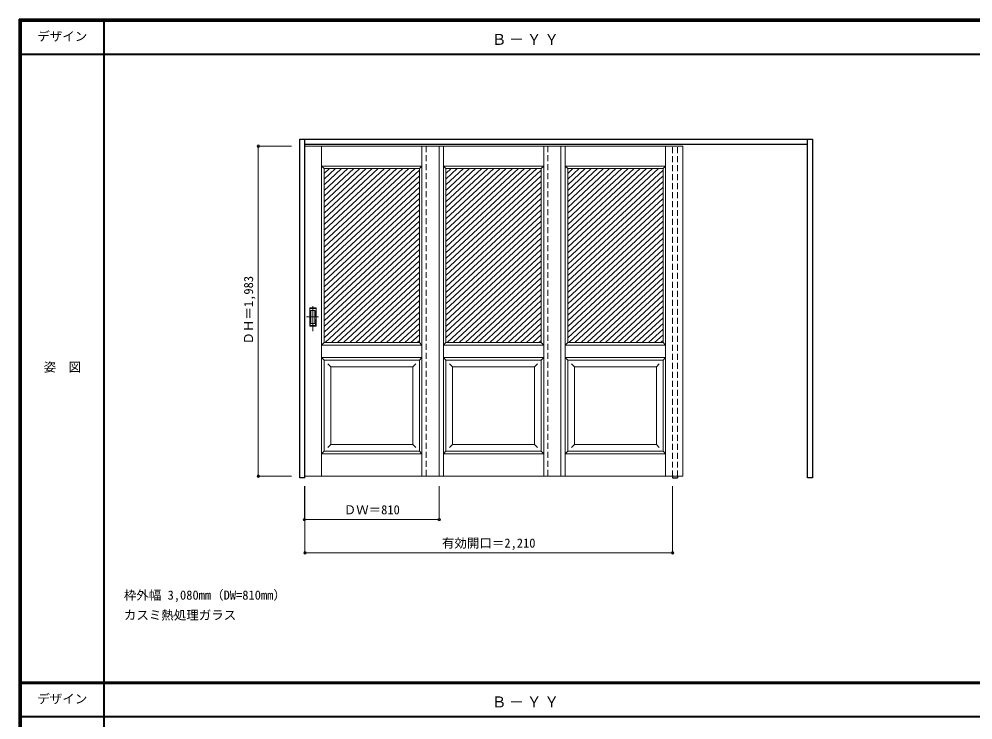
# Model space of a CAD drawing. Units: millimetres, scale not verified. Extents: x -6000 to 5700, y -4307 to 4175.
# Drawn here: x -6000 to -267, y -36 to 4175 of the extents above; entities that cross this region are included whole.
import ezdxf
from ezdxf.enums import TextEntityAlignment as Align

# ---------------------------------------------------------------- set-up
doc = ezdxf.new("R2010")
doc.units = ezdxf.units.MM
doc.header["$LTSCALE"] = 30
doc.header["$PDMODE"] = 32
doc.header["$PDSIZE"] = 15
doc.linetypes.add('CHAIN1', pattern=[8, 5, -1, 1, -1])
doc.linetypes.add('DASHED1', pattern=[1.8, 1.2, -0.6])
for name, color, linetype, lineweight in [('0-2_扉', 7, 'Continuous', 18), ('0-4_枠', 3, 'Continuous', 25), ('0-6_引手', 7, 'Continuous', 18), ('0-A_文字', 7, 'Continuous', 18), ('0-B_寸法', 7, 'Continuous', 9), ('0-C_ハッチ', 4, 'Continuous', 9), ('F-1_枠', 6, 'Continuous', 40)]:
    doc.layers.add(name, color=color, linetype=linetype, lineweight=lineweight)
doc.layers.add('F-A_文字', color=7, linetype='Continuous')
doc.styles.add('ＭＳ ゴシック', font='')
doc.styles.get('ＭＳ ゴシック').set_extended_font_data('MS Gothic')

msp = doc.modelspace()

# ---------------------------------------------------------------- linework, layer by layer
at = {"layer": '0-2_扉', "color": 4, "linetype": 'DASHED1', "lineweight": 9}
for p, q in [((-4285, 3411.5), (-4282, 3411.5)), ((-4285, 1428.5), (-4285, 3411.5)), ((-3553, 3411.5), (-3553, 1428.5)), ((-2821, 3411.5), (-2821, 1428.5)), ((-4282, 1428.5), (-4285, 1428.5))]:
    msp.add_line(p, q, dxfattribs=at)
at = {"layer": '0-2_扉'}
for p, q in [((-3475, 3411.5), (-4282, 3411.5)), ((-4181.5, 1428.5), (-4181.5, 3411.5)), ((-3578.5, 1428.5), (-3578.5, 3411.5)), ((-2743, 3411.5), (-3550, 3411.5)), ((-3475, 3411.5), (-3475, 1428.5)), ((-3449.5, 1428.5), (-3449.5, 3411.5)), ((-2846.5, 1428.5), (-2846.5, 3411.5)), ((-2011, 3411.5), (-2818, 3411.5)), ((-2743, 3411.5), (-2743, 1428.5)), ((-2717.5, 1428.5), (-2717.5, 3411.5)), ((-2114.5, 1428.5), (-2114.5, 3411.5)), ((-2011, 3411.5), (-2011, 1428.5)), ((-4166.5, 2231.5), (-4166.5, 3276.5)), ((-3593.5, 3276.5), (-4166.5, 3276.5)), ((-3578.5, 3291.5), (-3593.5, 3276.5)), ((-3593.5, 2362.74), (-3593.5, 3276.5)), ((-3434.5, 2231.5), (-3434.5, 3276.5)), ((-2861.5, 3276.5), (-3434.5, 3276.5)), ((-2846.5, 3291.5), (-2861.5, 3276.5)), ((-2861.5, 2362.74), (-2861.5, 3276.5)), ((-2702.5, 2231.5), (-2702.5, 3276.5)), ((-2129.5, 3276.5), (-2702.5, 3276.5)), ((-2114.5, 3291.5), (-2129.5, 3276.5)), ((-2129.5, 2362.74), (-2129.5, 3276.5)), ((-3593.69, 3093.5), (-3593.5, 3093.5)), ((-2861.69, 3093.5), (-2861.5, 3093.5)), ((-2129.69, 3093.5), (-2129.5, 3093.5)), ((-3593.5, 2231.5), (-3593.5, 2373.55)), ((-2861.5, 2231.5), (-2861.5, 2373.55)), ((-2129.5, 2231.5), (-2129.5, 2373.55)), ((-4166.5, 2231.5), (-3638.5, 2231.5)), ((-3593.5, 2231.5), (-3782.5, 2231.5)), ((-3578.5, 2216.5), (-3593.5, 2231.5)), ((-3434.5, 2231.5), (-2906.5, 2231.5)), ((-2861.5, 2231.5), (-3050.5, 2231.5)), ((-2846.5, 2216.5), (-2861.5, 2231.5)), ((-2702.5, 2231.5), (-2174.5, 2231.5)), ((-2129.5, 2231.5), (-2318.5, 2231.5)), ((-2114.5, 2216.5), (-2129.5, 2231.5)), ((-3578.5, 2141.5), (-4181.5, 2141.5)), ((-4166.5, 1578.5), (-4166.5, 2126.5)), ((-3578.5, 2141.5), (-3593.5, 2126.5)), ((-3593.5, 1578.5), (-3593.5, 2126.5)), ((-2846.5, 2141.5), (-3449.5, 2141.5)), ((-3434.5, 1578.5), (-3434.5, 2126.5)), ((-2846.5, 2141.5), (-2861.5, 2126.5)), ((-2861.5, 1578.5), (-2861.5, 2126.5)), ((-2114.5, 2141.5), (-2717.5, 2141.5)), ((-2702.5, 1578.5), (-2702.5, 2126.5)), ((-2114.5, 2141.5), (-2129.5, 2126.5)), ((-2129.5, 1578.5), (-2129.5, 2126.5)), ((-4126.5, 2086.5), (-4144.18, 2104.18)), ((-4126.5, 2086.5), (-3633.5, 2086.5)), ((-4126.5, 2086.5), (-4126.5, 1618.5)), ((-3633.54, 2086.5), (-3615.86, 2104.18)), ((-3633.5, 1618.5), (-3633.5, 2086.5)), ((-3394.5, 2086.5), (-3412.18, 2104.18)), ((-3394.5, 2086.5), (-2901.5, 2086.5)), ((-3394.5, 2086.5), (-3394.5, 1618.5)), ((-2901.54, 2086.5), (-2883.86, 2104.18)), ((-2901.5, 1618.5), (-2901.5, 2086.5)), ((-2662.5, 2086.5), (-2680.18, 2104.18)), ((-2662.5, 2086.5), (-2169.5, 2086.5)), ((-2662.5, 2086.5), (-2662.5, 1618.5)), ((-2169.54, 2086.5), (-2151.86, 2104.18)), ((-2169.5, 1618.5), (-2169.5, 2086.5)), ((-4126.5, 1618.5), (-4144.18, 1600.82)), ((-4126.5, 1618.5), (-3633.5, 1618.5)), ((-3633.5, 1618.5), (-3633.5, 1619.93)), ((-3633.5, 1618.5), (-3615.82, 1600.82)), ((-3394.5, 1618.5), (-3412.18, 1600.82)), ((-3394.5, 1618.5), (-2901.5, 1618.5)), ((-2901.5, 1618.5), (-2901.5, 1619.93)), ((-2901.5, 1618.5), (-2883.82, 1600.82)), ((-2662.5, 1618.5), (-2680.18, 1600.82)), ((-2662.5, 1618.5), (-2169.5, 1618.5)), ((-2169.5, 1618.5), (-2169.5, 1619.93)), ((-2169.5, 1618.5), (-2151.82, 1600.82)), ((-3578.5, 1563.5), (-4181.5, 1563.5)), ((-3593.5, 1578.5), (-3578.5, 1563.5)), ((-2846.5, 1563.5), (-3449.5, 1563.5)), ((-2861.5, 1578.5), (-2846.5, 1563.5)), ((-2114.5, 1563.5), (-2717.5, 1563.5)), ((-2129.5, 1578.5), (-2114.5, 1563.5)), ((-3475, 1428.5), (-4282, 1428.5)), ((-2743, 1428.5), (-3550, 1428.5)), ((-2011, 1428.5), (-2818, 1428.5))]:
    msp.add_line(p, q, dxfattribs=at)
for points in [[(-3578.5, 3291.5), (-4181.5, 3291.5), (-4166.5, 3276.5)], [(-2846.5, 3291.5), (-3449.5, 3291.5), (-3434.5, 3276.5)], [(-2114.5, 3291.5), (-2717.5, 3291.5), (-2702.5, 3276.5)], [(-4166.5, 2231.5), (-4181.5, 2216.5), (-3578.5, 2216.5)], [(-3434.5, 2231.5), (-3449.5, 2216.5), (-2846.5, 2216.5)], [(-2702.5, 2231.5), (-2717.5, 2216.5), (-2114.5, 2216.5)], [(-3593.5, 2126.5), (-4166.5, 2126.5), (-4181.5, 2141.5)], [(-2861.5, 2126.5), (-3434.5, 2126.5), (-3449.5, 2141.5)], [(-2129.5, 2126.5), (-2702.5, 2126.5), (-2717.5, 2141.5)], [(-3593.5, 1578.5), (-4166.5, 1578.5), (-4181.5, 1563.5)], [(-2861.5, 1578.5), (-3434.5, 1578.5), (-3449.5, 1563.5)], [(-2129.5, 1578.5), (-2702.5, 1578.5), (-2717.5, 1563.5)]]:
    msp.add_lwpolyline(points, dxfattribs=at)
at = {"layer": '0-4_枠'}
for p, q in [((-4282, 1418), (-4282, 3453)), ((-1262, 1418), (-1262, 3453)), ((-4282, 3423), (-1262, 3423)), ((-2072, 1428.5), (-2072, 1418)), ((-2072, 1418), (-2042, 1418)), ((-2042, 1428.5), (-2042, 1418)), ((-1232, 1418), (-1262, 1418))]:
    msp.add_line(p, q, dxfattribs=at)
at = {"layer": '0-4_枠', "color": 4, "linetype": 'DASHED1', "lineweight": 9}
for p, q in [((-2072, 1426), (-2072, 3423)), ((-2042, 1426), (-2042, 3423))]:
    msp.add_line(p, q, dxfattribs=at)
at = {"layer": '0-4_枠'}
for points in [[(-4282, 1418), (-4312, 1418), (-4312, 3453)], [(-4312, 3453), (-1232, 3453), (-1232, 1418)]]:
    msp.add_lwpolyline(points, dxfattribs=at)
at = {"layer": '0-6_引手', "linetype": 'CHAIN1'}
for p, q in [((-4234, 2300.77), (-4234, 2471.62)), ((-4272.07, 2386), (-4199.56, 2386))]:
    msp.add_line(p, q, dxfattribs=at)
at = {"layer": '0-6_引手'}
for p, q in [((-4253, 2441), (-4215, 2441)), ((-4253, 2331), (-4253, 2441)), ((-4246.5, 2425), (-4221.5, 2425)), ((-4246.5, 2347), (-4246.5, 2425)), ((-4221.5, 2347), (-4221.5, 2425)), ((-4215, 2331), (-4215, 2441)), ((-4253, 2331), (-4215, 2331)), ((-4246.5, 2347), (-4221.5, 2347))]:
    msp.add_line(p, q, dxfattribs=at)
at = {"layer": '0-6_引手', "linetype": 'DASHED1'}
for p, q in [((-4218, 2335), (-4218, 2437)), ((-4250, 2335), (-4218, 2335))]:
    msp.add_line(p, q, dxfattribs=at)
msp.add_lwpolyline([(-4250, 2335), (-4250, 2437), (-4218, 2437)], dxfattribs=at)
at = {"layer": '0-B_寸法', "color": 4}
for p, q in [((-4562, 3411.5), (-4562, 1428.5)), ((-4562, 3411.5), (-4362, 3411.5)), ((-4562, 1428.5), (-4362, 1428.5)), ((-4285, 1168), (-4285, 1368)), ((-4282, 968), (-4282, 1368)), ((-3475, 1168), (-3475, 1368)), ((-2072, 968), (-2072, 1368)), ((-4285, 1168), (-3475, 1168)), ((-4282, 968), (-2072, 968))]:
    msp.add_line(p, q, dxfattribs=at)
at = {"layer": '0-B_寸法'}
for p in [(-4562, 3411.5), (-4562, 1428.5), (-4285, 1168), (-3475, 1168), (-4282, 968), (-2072, 968)]:
    msp.add_point(p, dxfattribs=at)
at = {"layer": '0-C_ハッチ'}
for p, q in [((-4098.36, 3276.5), (-4166.5, 3213.4)), ((-4061.56, 3276.5), (-4166.5, 3179.33)), ((-4024.76, 3276.5), (-4166.5, 3145.26)), ((-3987.97, 3276.5), (-4166.5, 3111.19)), ((-4135.15, 3276.5), (-4166.5, 3247.47)), ((-3951.17, 3276.5), (-4166.5, 3077.12)), ((-3914.37, 3276.5), (-4166.5, 3043.05)), ((-3877.58, 3276.5), (-4166.5, 3008.98)), ((-3840.78, 3276.5), (-4166.5, 2974.91)), ((-3803.98, 3276.5), (-4166.5, 2940.84)), ((-3767.19, 3276.5), (-4166.5, 2906.76)), ((-3730.39, 3276.5), (-4166.5, 2872.69)), ((-3693.59, 3276.5), (-4166.5, 2838.62)), ((-3656.79, 3276.5), (-4166.5, 2804.55)), ((-3620, 3276.5), (-4166.5, 2770.48)), ((-3366.36, 3276.5), (-3434.5, 3213.4)), ((-3329.56, 3276.5), (-3434.5, 3179.33)), ((-3292.76, 3276.5), (-3434.5, 3145.26)), ((-3255.97, 3276.5), (-3434.5, 3111.19)), ((-3403.15, 3276.5), (-3434.5, 3247.47)), ((-3219.17, 3276.5), (-3434.5, 3077.12)), ((-3182.37, 3276.5), (-3434.5, 3043.05)), ((-3145.58, 3276.5), (-3434.5, 3008.98)), ((-3108.78, 3276.5), (-3434.5, 2974.91)), ((-3071.98, 3276.5), (-3434.5, 2940.84)), ((-3035.19, 3276.5), (-3434.5, 2906.76)), ((-2998.39, 3276.5), (-3434.5, 2872.69)), ((-2961.59, 3276.5), (-3434.5, 2838.62)), ((-2924.79, 3276.5), (-3434.5, 2804.55)), ((-2888, 3276.5), (-3434.5, 2770.48)), ((-2634.36, 3276.5), (-2702.5, 3213.4)), ((-2597.56, 3276.5), (-2702.5, 3179.33)), ((-2560.76, 3276.5), (-2702.5, 3145.26)), ((-2523.97, 3276.5), (-2702.5, 3111.19)), ((-2671.15, 3276.5), (-2702.5, 3247.47)), ((-2487.17, 3276.5), (-2702.5, 3077.12)), ((-2450.37, 3276.5), (-2702.5, 3043.05)), ((-2413.58, 3276.5), (-2702.5, 3008.98)), ((-2376.78, 3276.5), (-2702.5, 2974.91)), ((-2339.98, 3276.5), (-2702.5, 2940.84)), ((-2303.19, 3276.5), (-2702.5, 2906.76)), ((-2266.39, 3276.5), (-2702.5, 2872.69)), ((-2229.59, 3276.5), (-2702.5, 2838.62)), ((-2192.79, 3276.5), (-2702.5, 2804.55)), ((-2156, 3276.5), (-2702.5, 2770.48)), ((-3593.5, 3266.96), (-4166.5, 2736.41)), ((-3593.5, 3232.89), (-4166.5, 2702.34)), ((-2861.5, 3266.96), (-3434.5, 2736.41)), ((-2861.5, 3232.89), (-3434.5, 2702.34)), ((-2129.5, 3266.96), (-2702.5, 2736.41)), ((-2129.5, 3232.89), (-2702.5, 2702.34)), ((-3593.5, 3198.82), (-4166.5, 2668.27)), ((-3593.5, 3164.75), (-4166.5, 2634.2)), ((-2861.5, 3198.82), (-3434.5, 2668.27)), ((-2861.5, 3164.75), (-3434.5, 2634.2)), ((-2129.5, 3198.82), (-2702.5, 2668.27)), ((-2129.5, 3164.75), (-2702.5, 2634.2)), ((-3593.5, 3130.68), (-4166.5, 2600.12)), ((-3593.5, 3096.61), (-4166.5, 2566.05)), ((-2861.5, 3130.68), (-3434.5, 2600.12)), ((-2861.5, 3096.61), (-3434.5, 2566.05)), ((-2129.5, 3130.68), (-2702.5, 2600.12)), ((-2129.5, 3096.61), (-2702.5, 2566.05)), ((-3593.5, 3062.54), (-4166.5, 2531.98)), ((-2861.5, 3062.54), (-3434.5, 2531.98)), ((-2129.5, 3062.54), (-2702.5, 2531.98)), ((-3593.5, 3028.47), (-4166.5, 2497.91)), ((-3593.5, 2994.4), (-4166.5, 2463.84)), ((-2861.5, 3028.47), (-3434.5, 2497.91)), ((-2861.5, 2994.4), (-3434.5, 2463.84)), ((-2129.5, 3028.47), (-2702.5, 2497.91)), ((-2129.5, 2994.4), (-2702.5, 2463.84)), ((-3593.5, 2960.32), (-4166.5, 2429.77)), ((-3593.5, 2926.25), (-4166.5, 2395.7)), ((-2861.5, 2960.32), (-3434.5, 2429.77)), ((-2861.5, 2926.25), (-3434.5, 2395.7)), ((-2129.5, 2960.32), (-2702.5, 2429.77)), ((-2129.5, 2926.25), (-2702.5, 2395.7)), ((-3593.5, 2892.18), (-4166.5, 2361.63)), ((-2861.5, 2892.18), (-3434.5, 2361.63)), ((-2129.5, 2892.18), (-2702.5, 2361.63)), ((-3593.5, 2858.11), (-4166.5, 2327.56)), ((-3593.5, 2824.04), (-4166.5, 2293.48)), ((-2861.5, 2858.11), (-3434.5, 2327.56)), ((-2861.5, 2824.04), (-3434.5, 2293.48)), ((-2129.5, 2858.11), (-2702.5, 2327.56)), ((-2129.5, 2824.04), (-2702.5, 2293.48)), ((-3593.5, 2789.97), (-4166.5, 2259.41)), ((-3593.5, 2755.9), (-4159.85, 2231.5)), ((-2861.5, 2789.97), (-3434.5, 2259.41)), ((-2861.5, 2755.9), (-3427.85, 2231.5)), ((-2129.5, 2789.97), (-2702.5, 2259.41)), ((-2129.5, 2755.9), (-2695.85, 2231.5)), ((-3593.5, 2721.83), (-4123.05, 2231.5)), ((-2861.5, 2721.83), (-3391.05, 2231.5)), ((-2129.5, 2721.83), (-2659.05, 2231.5)), ((-3593.5, 2687.76), (-4086.26, 2231.5)), ((-3593.5, 2653.69), (-4049.46, 2231.5)), ((-2861.5, 2687.76), (-3354.26, 2231.5)), ((-2861.5, 2653.69), (-3317.46, 2231.5)), ((-2129.5, 2687.76), (-2622.26, 2231.5)), ((-2129.5, 2653.69), (-2585.46, 2231.5)), ((-3593.5, 2619.61), (-4012.66, 2231.5)), ((-3593.5, 2585.54), (-3975.87, 2231.5)), ((-2861.5, 2619.61), (-3280.66, 2231.5)), ((-2861.5, 2585.54), (-3243.87, 2231.5)), ((-2129.5, 2619.61), (-2548.66, 2231.5)), ((-2129.5, 2585.54), (-2511.87, 2231.5)), ((-3593.5, 2551.47), (-3939.07, 2231.5)), ((-2861.5, 2551.47), (-3207.07, 2231.5)), ((-2129.5, 2551.47), (-2475.07, 2231.5)), ((-3593.5, 2517.4), (-3902.27, 2231.5)), ((-3593.5, 2483.33), (-3865.48, 2231.5)), ((-2861.5, 2517.4), (-3170.27, 2231.5)), ((-2861.5, 2483.33), (-3133.48, 2231.5)), ((-2129.5, 2517.4), (-2438.27, 2231.5)), ((-2129.5, 2483.33), (-2401.48, 2231.5)), ((-3593.5, 2449.26), (-3828.68, 2231.5)), ((-3593.5, 2415.19), (-3791.88, 2231.5)), ((-2861.5, 2449.26), (-3096.68, 2231.5)), ((-2861.5, 2415.19), (-3059.88, 2231.5)), ((-2129.5, 2449.26), (-2364.68, 2231.5)), ((-2129.5, 2415.19), (-2327.88, 2231.5)), ((-3593.5, 2381.12), (-3755.09, 2231.5)), ((-2861.5, 2381.12), (-3023.09, 2231.5)), ((-2129.5, 2381.12), (-2291.09, 2231.5)), ((-3593.5, 2347.05), (-3718.29, 2231.5)), ((-3593.5, 2312.97), (-3681.49, 2231.5)), ((-2861.5, 2347.05), (-2986.29, 2231.5)), ((-2861.5, 2312.97), (-2949.49, 2231.5)), ((-2129.5, 2347.05), (-2254.29, 2231.5)), ((-2129.5, 2312.97), (-2217.49, 2231.5)), ((-3593.5, 2278.9), (-3644.7, 2231.5)), ((-3593.5, 2244.83), (-3607.9, 2231.5)), ((-2861.5, 2278.9), (-2912.7, 2231.5)), ((-2861.5, 2244.83), (-2875.9, 2231.5)), ((-2129.5, 2278.9), (-2180.7, 2231.5)), ((-2129.5, 2244.83), (-2143.9, 2231.5))]:
    msp.add_line(p, q, dxfattribs=at)
at = {"layer": 'F-1_枠'}
for p, q in [((-6000, 4175), (5700, 4175)), ((-6000, 4175), (-6000, -4205)), ((-6000, 4170), (5700, 4170)), ((-6000, 4165), (5700, 4165)), ((-5995, 4175), (-5995, -4205)), ((-5990, 4175), (-5990, -4205)), ((-5490, 4175), (-5490, -3790)), ((-6000, 3965), (5700, 3965)), ((-6000, 190.5), (5700, 190.5)), ((-6000, 187.5), (5700, 187.5)), ((-6000, 184.5), (5700, 184.5)), ((-6000, -15.5), (5700, -15.5))]:
    msp.add_line(p, q, dxfattribs=at)

# ---------------------------------------------------------------- texts
at = {"layer": '0-A_文字', "style": 'ＭＳ ゴシック'}
for s, p in [('枠外幅 3,080mm（DW=810mm）', (-5370, 670.5)), ('カスミ熱処理ガラス', (-5370, 550.5))]:
    msp.add_text(s, height=54.99, dxfattribs=at).set_placement(p, align=Align.BOTTOM_LEFT)
at = {"layer": '0-A_文字', "char_height": 65.98, "attachment_point": 7, "style": 'ＭＳ ゴシック'}
for insert in [(-3160, 4020), (-3160, 39.5)]:
    msp.add_mtext('\\T1.17;Ｂ－ＹＹ', dxfattribs=dict(at, insert=insert))
at = {"layer": '0-B_寸法', "style": 'ＭＳ ゴシック'}
msp.add_text('ＤＨ＝1,983', height=54.99, rotation=90, dxfattribs=at).set_placement((-4577, 2219.75), align=Align.BOTTOM_LEFT)
for s, p in [('ＤＷ＝810', (-4048.75, 1183)), ('有効開口＝2,210', (-3458.25, 983))]:
    msp.add_text(s, height=54.99, dxfattribs=at).set_placement(p, align=Align.BOTTOM_LEFT)
at = {"layer": 'F-A_文字', "style": 'ＭＳ ゴシック'}
for s, p in [('デザイン', (-5890, 4027.5)), ('姿\u3000図', (-5852.5, 2040.25)), ('デザイン', (-5890, 47))]:
    msp.add_text(s, height=54.99, dxfattribs=at).set_placement(p, align=Align.BOTTOM_LEFT)

doc.saveas('drawing.dxf')
